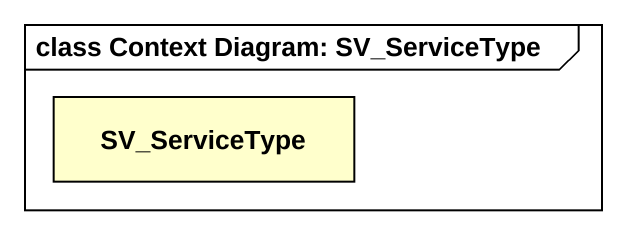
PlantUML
@startuml
mainframe class Context Diagram: SV_ServiceType
hide circle
hide empty members
class SV_ServiceType
@enduml
